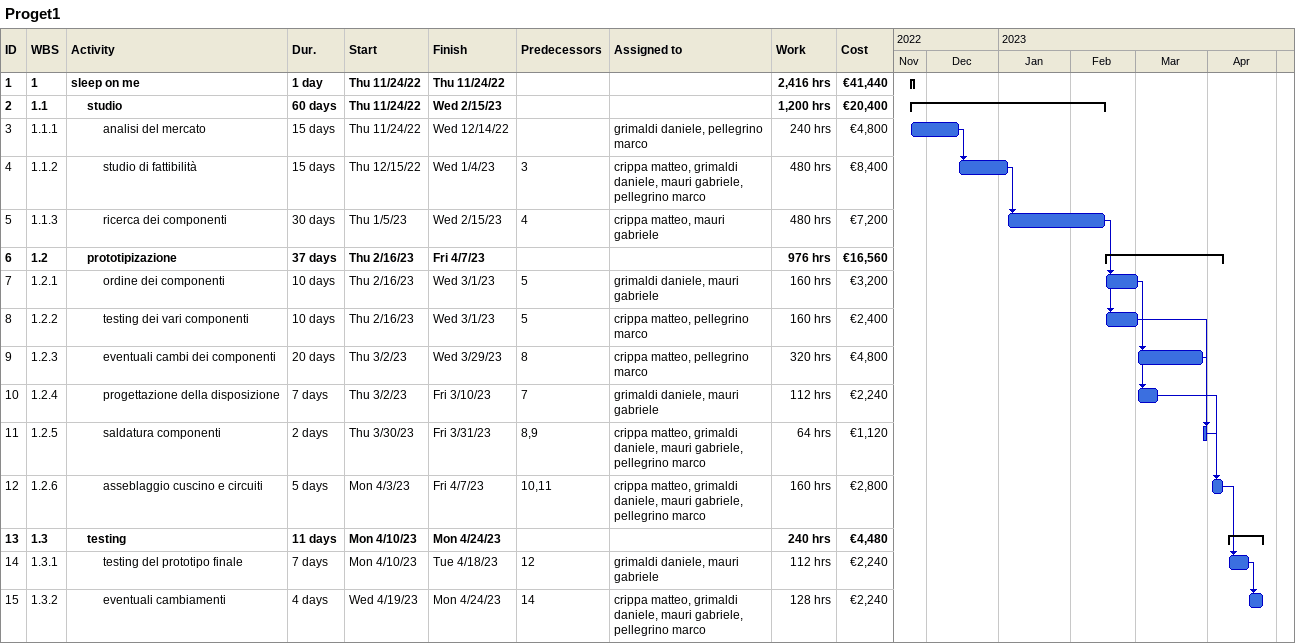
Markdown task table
Proget1

| ID | WBS | Task | Duration | Start | Finish | Predecessors | Resources | Work (h) | Cost (€) |
|---|---|---|---|---|---|---|---|---|---|
| 1 | 1 | **sleep on me** | 1d | 2022-11-24 | 2022-11-24 |  |  | 2416 | 41440 |
| 2 | 1.1 | **studio** | 60d | 2022-11-24 | 2023-02-15 |  |  | 1200 | 20400 |
| 3 | 1.1.1 | analisi del mercato | 15d | 2022-11-24 | 2022-12-14 |  | grimaldi daniele, pellegrino marco | 240 | 4800 |
| 4 | 1.1.2 | studio di fattibilità | 15d | 2022-12-15 | 2023-01-04 | 3 | crippa matteo, grimaldi daniele, mauri gabriele, pellegrino marco | 480 | 8400 |
| 5 | 1.1.3 | ricerca dei componenti | 30d | 2023-01-05 | 2023-02-15 | 4 | crippa matteo, mauri gabriele | 480 | 7200 |
| 6 | 1.2 | **prototipizazione** | 37d | 2023-02-16 | 2023-04-07 |  |  | 976 | 16560 |
| 7 | 1.2.1 | ordine dei componenti | 10d | 2023-02-16 | 2023-03-01 | 5 | grimaldi daniele, mauri gabriele | 160 | 3200 |
| 8 | 1.2.2 | testing dei vari componenti | 10d | 2023-02-16 | 2023-03-01 | 5 | crippa matteo, pellegrino marco | 160 | 2400 |
| 9 | 1.2.3 | eventuali cambi dei componenti | 20d | 2023-03-02 | 2023-03-29 | 8 | crippa matteo, pellegrino marco | 320 | 4800 |
| 10 | 1.2.4 | progettazione della disposizione | 7d | 2023-03-02 | 2023-03-10 | 7 | grimaldi daniele, mauri gabriele | 112 | 2240 |
| 11 | 1.2.5 | saldatura componenti | 2d | 2023-03-30 | 2023-03-31 | 8, 9 | crippa matteo, grimaldi daniele, mauri gabriele, pellegrino marco | 64 | 1120 |
| 12 | 1.2.6 | asseblaggio cuscino e circuiti | 5d | 2023-04-03 | 2023-04-07 | 10, 11 | crippa matteo, grimaldi daniele, mauri gabriele, pellegrino marco | 160 | 2800 |
| 13 | 1.3 | **testing** | 11d | 2023-04-10 | 2023-04-24 |  |  | 240 | 4480 |
| 14 | 1.3.1 | testing del prototipo finale | 7d | 2023-04-10 | 2023-04-18 | 12 | grimaldi daniele, mauri gabriele | 112 | 2240 |
| 15 | 1.3.2 | eventuali cambiamenti | 4d | 2023-04-19 | 2023-04-24 | 14 | crippa matteo, grimaldi daniele, mauri gabriele, pellegrino marco | 128 | 2240 |
